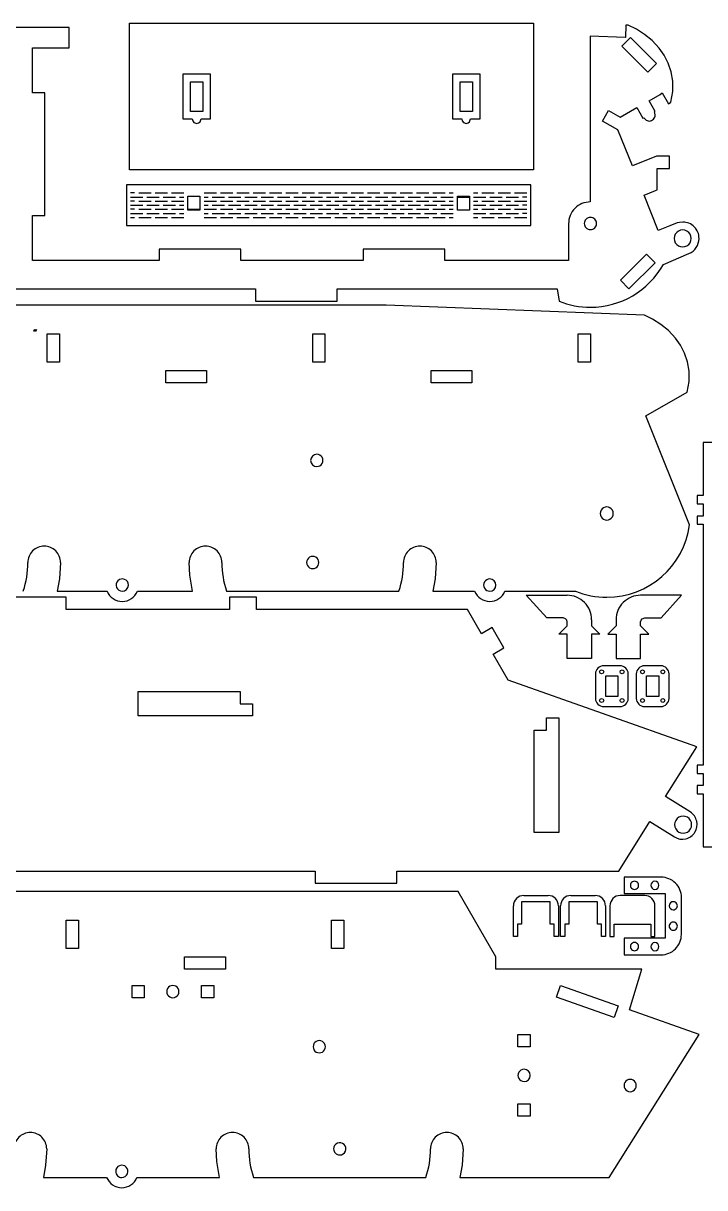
# Model space of a CAD drawing. Header units: millimetres. Extents: x -2305 to 1184, y -190 to 1638.
# Drawn here: x -1987.1 to -1736.9, y 741.9 to 1169.3 of the extents above; entities that cross this region are included whole.
import ezdxf

# ---------------------------------------------------------------- set-up
doc = ezdxf.new("R2010")
doc.units = ezdxf.units.MM

msp = doc.modelspace()

# ---------------------------------------------------------------- linework, layer by layer
at = {"color": 7, "linetype": 'Continuous'}
for p, q in [((-1970.25, 1167.77), (-2041.28, 1167.77)), ((-1970.31, 1160.22), (-1970.25, 1167.77)), ((-1948.08, 1115.45), (-1948.15, 1169.28)), ((-1948.15, 1169.28), (-1799.79, 1169.28)), ((-1799.79, 1169.28), (-1799.71, 1115.45)), ((-1765.86, 1168.61), (-1766.03, 1164.11)), ((-1765.02, 1168.57), (-1765.86, 1168.61)), ((-1766.06, 1164.11), (-1778.91, 1164.61)), ((-1778.91, 1164.61), (-1778.91, 1103.71)), ((-1767.31, 1160.85), (-1764.13, 1164.03)), ((-1766.03, 1164.11), (-1766.06, 1164.11)), ((-1764.13, 1164.03), (-1754.59, 1154.49)), ((-1983.72, 1143.73), (-1983.72, 1160.22)), ((-1983.72, 1160.22), (-1970.31, 1160.22)), ((-1757.77, 1151.31), (-1767.31, 1160.85)), ((-1754.59, 1154.49), (-1757.77, 1151.31)), ((-1918.31, 1150.57), (-1928.51, 1150.57)), ((-1928.51, 1150.57), (-1928.51, 1134.16)), ((-1918.31, 1134.16), (-1918.31, 1150.57)), ((-1819.35, 1150.57), (-1829.55, 1150.57)), ((-1829.55, 1150.57), (-1829.55, 1134.16)), ((-1819.35, 1134.16), (-1819.35, 1150.57)), ((-1925.66, 1147.77), (-1921.16, 1147.77)), ((-1925.66, 1136.96), (-1925.66, 1147.77)), ((-1921.16, 1147.77), (-1921.16, 1136.96)), ((-1826.7, 1147.77), (-1822.2, 1147.77)), ((-1826.7, 1136.96), (-1826.7, 1147.77)), ((-1822.2, 1147.77), (-1822.2, 1136.96)), ((-1979.23, 1143.73), (-1983.72, 1143.73)), ((-1979.23, 1098.74), (-1979.23, 1143.73)), ((-1757.34, 1140.87), (-1753.3, 1143.17)), ((-1753.3, 1143.17), (-1752.45, 1143.76)), ((-1752.45, 1143.76), (-1750.2, 1139.75)), ((-1921.16, 1136.96), (-1925.66, 1136.96)), ((-1822.2, 1136.96), (-1826.7, 1136.96)), ((-1774.43, 1133.3), (-1772.27, 1137.25)), ((-1772.27, 1137.25), (-1767.92, 1134.86)), ((-1767.92, 1134.86), (-1761.8, 1138.33)), ((-1761.8, 1138.33), (-1759.57, 1134.41)), ((-1755.11, 1136.95), (-1757.34, 1140.87)), ((-1755.37, 1136.8), (-1755.11, 1136.95)), ((-1750.2, 1139.75), (-1749.29, 1140.27)), ((-1928.51, 1134.16), (-1925.03, 1134.16)), ((-1921.79, 1134.16), (-1918.31, 1134.16)), ((-1829.55, 1134.16), (-1826.06, 1134.16)), ((-1822.83, 1134.16), (-1819.35, 1134.16)), ((-1768.77, 1130.2), (-1774.43, 1133.3)), ((-1759.57, 1134.41), (-1759.26, 1134.59)), ((-1763.46, 1116.96), (-1768.77, 1130.2)), ((-1754.65, 1120.49), (-1763.46, 1116.96)), ((-1754.32, 1120.49), (-1754.65, 1120.49)), ((-1749.82, 1120.49), (-1754.32, 1120.49)), ((-1749.82, 1115.99), (-1749.82, 1120.49)), ((-1799.71, 1115.45), (-1948.08, 1115.45)), ((-1754.34, 1108.18), (-1754.32, 1115.99)), ((-1754.32, 1115.99), (-1749.82, 1115.99)), ((-1949.16, 1110), (-1949.19, 1095.07)), ((-1800.77, 1110), (-1949.16, 1110)), ((-1946.2, 1107), (-1947.7, 1107)), ((-1944.7, 1107), (-1940.2, 1107)), ((-1938.7, 1107), (-1934.2, 1107)), ((-1932.7, 1107), (-1928.2, 1107)), ((-1920.71, 1107), (-1916.21, 1107)), ((-1914.71, 1107), (-1910.21, 1107)), ((-1908.71, 1107), (-1904.21, 1107)), ((-1902.71, 1107), (-1898.22, 1107)), ((-1896.72, 1107), (-1892.22, 1107)), ((-1890.72, 1107), (-1886.22, 1107)), ((-1884.72, 1107), (-1880.22, 1107)), ((-1878.72, 1107), (-1874.22, 1107)), ((-1872.72, 1107), (-1868.23, 1107)), ((-1866.73, 1107), (-1862.23, 1107)), ((-1860.73, 1107), (-1856.23, 1107)), ((-1854.73, 1107), (-1850.23, 1107)), ((-1848.73, 1107), (-1844.24, 1107)), ((-1842.74, 1107), (-1838.24, 1107)), ((-1836.74, 1107), (-1832.24, 1107)), ((-1830.74, 1107), (-1829.24, 1107)), ((-1821.75, 1107), (-1820.25, 1107)), ((-1818.75, 1107), (-1814.25, 1107)), ((-1812.75, 1107), (-1808.25, 1107)), ((-1806.75, 1107), (-1802.25, 1107)), ((-1800.78, 1095.06), (-1800.77, 1110)), ((-1759.15, 1106.23), (-1754.96, 1107.91)), ((-1754.96, 1107.91), (-1754.34, 1108.18)), ((-1947.7, 1105.51), (-1943.2, 1105.51)), ((-1946.2, 1104.01), (-1947.7, 1104.01)), ((-1944.7, 1104.01), (-1940.2, 1104.01)), ((-1941.7, 1105.51), (-1937.2, 1105.51)), ((-1938.7, 1104.01), (-1934.2, 1104.01)), ((-1935.7, 1105.51), (-1931.2, 1105.51)), ((-1932.7, 1104.01), (-1928.2, 1104.01)), ((-1929.7, 1105.51), (-1928.2, 1105.51)), ((-1926.7, 1100.72), (-1926.7, 1105.85)), ((-1926.7, 1105.85), (-1922.22, 1105.85)), ((-1922.22, 1105.85), (-1922.22, 1100.72)), ((-1920.71, 1105.51), (-1919.21, 1105.51)), ((-1920.71, 1104.01), (-1916.21, 1104.01)), ((-1917.71, 1105.51), (-1913.21, 1105.51)), ((-1914.71, 1104.01), (-1910.21, 1104.01)), ((-1911.71, 1105.51), (-1907.21, 1105.51)), ((-1908.71, 1104.01), (-1904.21, 1104.01)), ((-1905.71, 1105.51), (-1901.21, 1105.51)), ((-1902.71, 1104.01), (-1898.22, 1104.01)), ((-1899.71, 1105.51), (-1895.22, 1105.51)), ((-1896.72, 1104.01), (-1892.22, 1104.01)), ((-1893.72, 1105.51), (-1889.22, 1105.51)), ((-1890.72, 1104.01), (-1886.22, 1104.01)), ((-1887.72, 1105.51), (-1883.22, 1105.51)), ((-1884.72, 1104.01), (-1880.22, 1104.01)), ((-1881.72, 1105.51), (-1877.22, 1105.51)), ((-1878.72, 1104.01), (-1874.22, 1104.01)), ((-1875.72, 1105.51), (-1871.23, 1105.51)), ((-1872.72, 1104.01), (-1868.23, 1104.01)), ((-1869.73, 1105.51), (-1865.23, 1105.51)), ((-1866.73, 1104.01), (-1862.23, 1104.01)), ((-1863.73, 1105.51), (-1859.23, 1105.51)), ((-1860.73, 1104.01), (-1856.23, 1104.01)), ((-1857.73, 1105.51), (-1853.23, 1105.51)), ((-1854.73, 1104.01), (-1850.23, 1104.01)), ((-1851.73, 1105.51), (-1847.24, 1105.51)), ((-1848.73, 1104.01), (-1844.24, 1104.01)), ((-1845.74, 1105.51), (-1841.24, 1105.51)), ((-1842.74, 1104.01), (-1838.24, 1104.01)), ((-1839.74, 1105.51), (-1835.24, 1105.51)), ((-1836.74, 1104.01), (-1832.24, 1104.01)), ((-1833.74, 1105.51), (-1829.24, 1105.51)), ((-1830.74, 1104.01), (-1829.24, 1104.01)), ((-1827.74, 1105.51), (-1823.24, 1105.51)), ((-1827.72, 1100.72), (-1827.72, 1105.85)), ((-1827.72, 1105.85), (-1823.24, 1105.85)), ((-1823.24, 1105.85), (-1823.25, 1100.72)), ((-1821.75, 1105.51), (-1817.25, 1105.51)), ((-1821.75, 1104.01), (-1820.25, 1104.01)), ((-1818.75, 1104.01), (-1814.25, 1104.01)), ((-1815.75, 1105.51), (-1811.25, 1105.51)), ((-1812.75, 1104.01), (-1808.25, 1104.01)), ((-1809.75, 1105.51), (-1805.25, 1105.51)), ((-1806.75, 1104.01), (-1802.25, 1104.01)), ((-1802.25, 1105.51), (-1803.75, 1105.51)), ((-1753.92, 1093.21), (-1759.15, 1106.23)), ((-1983.72, 1082.25), (-1983.72, 1098.74)), ((-1983.72, 1098.74), (-1979.23, 1098.74)), ((-1947.7, 1102.51), (-1943.2, 1102.51)), ((-1946.2, 1101.01), (-1947.7, 1101.01)), ((-1947.7, 1099.51), (-1943.2, 1099.51)), ((-1944.7, 1101.01), (-1940.2, 1101.01)), ((-1941.7, 1102.51), (-1937.2, 1102.51)), ((-1941.7, 1099.51), (-1937.2, 1099.51)), ((-1938.7, 1101.01), (-1934.2, 1101.01)), ((-1935.7, 1102.51), (-1931.2, 1102.51)), ((-1935.7, 1099.51), (-1931.2, 1099.51)), ((-1932.7, 1101.01), (-1928.2, 1101.01)), ((-1929.7, 1102.51), (-1928.2, 1102.51)), ((-1929.7, 1099.51), (-1928.2, 1099.51)), ((-1926.7, 1101.01), (-1922.21, 1101.01)), ((-1922.22, 1100.72), (-1926.7, 1100.72)), ((-1920.71, 1102.51), (-1919.21, 1102.51)), ((-1920.71, 1101.01), (-1916.21, 1101.01)), ((-1920.71, 1099.51), (-1919.21, 1099.51)), ((-1917.71, 1102.51), (-1913.21, 1102.51)), ((-1917.71, 1099.51), (-1913.21, 1099.51)), ((-1914.71, 1101.01), (-1910.21, 1101.01)), ((-1911.71, 1102.51), (-1907.21, 1102.51)), ((-1911.71, 1099.51), (-1907.21, 1099.51)), ((-1908.71, 1101.01), (-1904.21, 1101.01)), ((-1905.71, 1102.51), (-1901.21, 1102.51)), ((-1905.71, 1099.51), (-1901.21, 1099.51)), ((-1902.71, 1101.01), (-1898.22, 1101.01)), ((-1899.71, 1102.51), (-1895.22, 1102.51)), ((-1899.71, 1099.51), (-1895.22, 1099.51)), ((-1896.72, 1101.01), (-1892.22, 1101.01)), ((-1893.72, 1102.51), (-1889.22, 1102.51)), ((-1893.72, 1099.51), (-1889.22, 1099.51)), ((-1890.72, 1101.01), (-1886.22, 1101.01)), ((-1887.72, 1102.51), (-1883.22, 1102.51)), ((-1887.72, 1099.51), (-1883.22, 1099.51)), ((-1884.72, 1101.01), (-1880.22, 1101.01)), ((-1881.72, 1102.51), (-1877.22, 1102.51)), ((-1881.72, 1099.51), (-1877.22, 1099.51)), ((-1878.72, 1101.01), (-1874.22, 1101.01)), ((-1875.72, 1102.51), (-1871.23, 1102.51)), ((-1875.72, 1099.51), (-1871.23, 1099.51)), ((-1872.72, 1101.01), (-1868.23, 1101.01)), ((-1869.73, 1102.51), (-1865.23, 1102.51)), ((-1869.73, 1099.51), (-1865.23, 1099.51)), ((-1866.73, 1101.01), (-1862.23, 1101.01)), ((-1863.73, 1102.51), (-1859.23, 1102.51)), ((-1863.73, 1099.51), (-1859.23, 1099.51)), ((-1860.73, 1101.01), (-1856.23, 1101.01)), ((-1857.73, 1102.51), (-1853.23, 1102.51)), ((-1857.73, 1099.51), (-1853.23, 1099.51)), ((-1854.73, 1101.01), (-1850.23, 1101.01)), ((-1851.73, 1102.51), (-1847.24, 1102.51)), ((-1851.73, 1099.51), (-1847.24, 1099.51)), ((-1848.73, 1101.01), (-1844.24, 1101.01)), ((-1845.74, 1102.51), (-1841.24, 1102.51)), ((-1845.74, 1099.51), (-1841.24, 1099.51)), ((-1842.74, 1101.01), (-1838.24, 1101.01)), ((-1839.74, 1102.51), (-1835.24, 1102.51)), ((-1839.74, 1099.51), (-1835.24, 1099.51)), ((-1836.74, 1101.01), (-1832.24, 1101.01)), ((-1833.74, 1102.51), (-1829.24, 1102.51)), ((-1833.74, 1099.51), (-1829.24, 1099.51)), ((-1830.74, 1101.01), (-1829.24, 1101.01)), ((-1823.25, 1100.72), (-1827.72, 1100.72)), ((-1821.75, 1102.51), (-1817.25, 1102.51)), ((-1821.75, 1101.01), (-1820.25, 1101.01)), ((-1821.75, 1099.51), (-1817.25, 1099.51)), ((-1818.75, 1101.01), (-1814.25, 1101.01)), ((-1815.75, 1102.51), (-1811.25, 1102.51)), ((-1815.75, 1099.51), (-1811.25, 1099.51)), ((-1812.75, 1101.01), (-1808.25, 1101.01)), ((-1809.75, 1102.51), (-1805.25, 1102.51)), ((-1809.75, 1099.51), (-1805.25, 1099.51)), ((-1806.75, 1101.01), (-1802.25, 1101.01)), ((-1802.25, 1102.51), (-1803.75, 1102.51)), ((-1802.25, 1099.51), (-1803.75, 1099.51)), ((-1949.19, 1095.07), (-1800.78, 1095.06)), ((-1947.7, 1098.01), (-1946.2, 1098.01)), ((-1944.7, 1098.01), (-1940.2, 1098.01)), ((-1938.7, 1098.01), (-1934.2, 1098.01)), ((-1932.7, 1098.01), (-1928.2, 1098.01)), ((-1920.71, 1098.01), (-1916.21, 1098.01)), ((-1914.71, 1098.01), (-1910.21, 1098.01)), ((-1908.71, 1098.01), (-1904.21, 1098.01)), ((-1902.71, 1098.01), (-1898.22, 1098.01)), ((-1896.72, 1098.01), (-1892.22, 1098.01)), ((-1890.72, 1098.01), (-1886.22, 1098.01)), ((-1884.72, 1098.01), (-1880.22, 1098.01)), ((-1878.72, 1098.01), (-1874.22, 1098.01)), ((-1872.72, 1098.01), (-1868.23, 1098.01)), ((-1866.73, 1098.01), (-1862.23, 1098.01)), ((-1860.73, 1098.01), (-1856.23, 1098.01)), ((-1854.73, 1098.01), (-1850.23, 1098.01)), ((-1848.73, 1098.01), (-1844.24, 1098.01)), ((-1842.74, 1098.01), (-1838.24, 1098.01)), ((-1836.74, 1098.01), (-1832.24, 1098.01)), ((-1830.74, 1098.01), (-1829.24, 1098.01)), ((-1821.75, 1098.01), (-1820.25, 1098.01)), ((-1818.75, 1098.01), (-1814.25, 1098.01)), ((-1812.75, 1098.01), (-1808.25, 1098.01)), ((-1806.75, 1098.01), (-1802.25, 1098.01)), ((-1786.89, 1095.73), (-1786.89, 1082.24)), ((-1781.12, 1095.8), (-1781.12, 1095.8)), ((-1749.75, 1094.94), (-1753.92, 1093.21)), ((-1746.96, 1095.99), (-1749.75, 1094.94)), ((-1907.25, 1086.43), (-1937.24, 1086.43)), ((-1937.24, 1086.43), (-1937.24, 1082.25)), ((-1907.25, 1082.25), (-1907.25, 1086.43)), ((-1832.28, 1086.43), (-1862.27, 1086.43)), ((-1862.27, 1086.43), (-1862.27, 1082.25)), ((-1832.28, 1082.25), (-1832.28, 1086.43)), ((-1937.24, 1082.25), (-1983.72, 1082.25)), ((-1862.27, 1082.25), (-1907.25, 1082.25)), ((-1786.89, 1082.24), (-1832.28, 1082.25)), ((-1767.87, 1074.96), (-1758.32, 1084.51)), ((-1755.14, 1081.33), (-1764.69, 1071.78)), ((-1758.32, 1084.51), (-1755.14, 1081.33)), ((-1752.07, 1080.76), (-1742.72, 1084.77)), ((-1764.69, 1071.78), (-1767.87, 1074.96)), ((-2009.78, 1071.81), (-1901.82, 1071.81)), ((-1901.82, 1071.81), (-1901.82, 1067.31)), ((-1871.83, 1067.31), (-1871.83, 1071.81)), ((-1871.83, 1071.81), (-1791.05, 1071.81)), ((-1791.05, 1071.81), (-1790.38, 1067.31)), ((-1853.84, 1065.84), (-2215.19, 1065.84)), ((-1901.82, 1067.31), (-1871.83, 1067.31)), ((-1759.03, 1062.14), (-1853.84, 1065.84)), ((-1978.29, 1044.85), (-1978.29, 1055.35)), ((-1978.29, 1055.35), (-1973.79, 1055.35)), ((-1973.79, 1055.35), (-1973.79, 1044.85)), ((-1880.83, 1044.85), (-1880.83, 1055.35)), ((-1880.83, 1055.35), (-1876.33, 1055.35)), ((-1876.33, 1055.35), (-1876.33, 1044.85)), ((-1783.37, 1044.85), (-1783.37, 1055.35)), ((-1783.37, 1055.35), (-1778.87, 1055.35)), ((-1778.87, 1055.35), (-1778.87, 1044.85)), ((-1973.79, 1044.85), (-1978.29, 1044.85)), ((-1876.33, 1044.85), (-1880.83, 1044.85)), ((-1778.87, 1044.85), (-1783.37, 1044.85)), ((-1934.8, 1037.35), (-1934.8, 1041.85)), ((-1934.8, 1041.85), (-1919.81, 1041.85)), ((-1919.81, 1041.85), (-1919.81, 1037.35)), ((-1837.34, 1037.35), (-1837.34, 1041.85)), ((-1837.34, 1041.85), (-1822.35, 1041.85)), ((-1822.35, 1041.85), (-1822.35, 1037.35)), ((-1919.81, 1037.35), (-1934.8, 1037.35)), ((-1822.35, 1037.35), (-1837.34, 1037.35)), ((-1758.5, 1025.2), (-1743.3, 1033.84)), ((-1742.43, 985.19), (-1758.5, 1025.2)), ((-1733.69, 1015.45), (-1737.43, 1015.45)), ((-1737.43, 1015.45), (-1737.43, 995.95)), ((-1737.43, 995.95), (-1739.68, 995.95)), ((-1739.68, 995.95), (-1739.68, 992.95)), ((-1739.68, 992.95), (-1737.43, 992.95)), ((-1737.43, 992.95), (-1737.43, 988.45)), ((-1737.43, 988.45), (-1739.68, 988.45)), ((-1739.68, 988.45), (-1739.68, 985.46)), ((-1739.68, 985.46), (-1737.43, 985.46)), ((-1737.43, 985.46), (-1737.43, 896.99)), ((-1971.36, 958.62), (-2001.35, 958.62)), ((-1974.65, 960.88), (-1956.32, 960.88)), ((-1971.36, 954.12), (-1971.36, 958.62)), ((-1945.19, 960.88), (-1924.95, 960.88)), ((-1912.49, 960.88), (-1849.15, 960.88)), ((-1901.46, 958.62), (-1911.39, 958.62)), ((-1911.39, 958.62), (-1911.39, 954.12)), ((-1901.46, 954.12), (-1901.46, 958.62)), ((-1836.7, 960.88), (-1821.38, 960.88)), ((-1810.25, 960.88), (-1784.37, 960.88)), ((-1802.41, 959.37), (-1787.42, 959.37)), ((-1794.91, 951.12), (-1802.41, 959.37)), ((-1745.43, 959.37), (-1760.42, 959.37)), ((-1752.93, 951.12), (-1745.43, 959.37)), ((-1911.39, 954.12), (-1971.36, 954.12)), ((-1824.03, 954.12), (-1901.46, 954.12)), ((-1818.89, 945.23), (-1824.03, 954.12)), ((-1788.91, 951.12), (-1794.91, 951.12)), ((-1787.41, 948.12), (-1787.41, 949.62)), ((-1778.42, 950.37), (-1778.42, 948.12)), ((-1769.42, 950.37), (-1769.42, 948.12)), ((-1760.43, 948.12), (-1760.43, 949.62)), ((-1758.93, 951.12), (-1752.93, 951.12)), ((-1814.99, 947.48), (-1818.89, 945.23)), ((-1810.7, 940.05), (-1814.99, 947.48)), ((-1790.41, 945.12), (-1787.41, 948.12)), ((-1787.41, 945.12), (-1790.41, 945.12)), ((-1787.41, 936.12), (-1787.41, 945.12)), ((-1778.42, 948.12), (-1775.42, 945.12)), ((-1775.42, 945.12), (-1778.42, 945.12)), ((-1778.42, 945.12), (-1778.42, 936.12)), ((-1769.42, 948.12), (-1772.42, 945.12)), ((-1772.42, 945.12), (-1769.42, 945.12)), ((-1769.42, 945.12), (-1769.42, 936.12)), ((-1757.43, 945.12), (-1760.43, 948.12)), ((-1760.43, 936.12), (-1760.43, 945.12)), ((-1760.43, 945.12), (-1757.43, 945.12)), ((-1814.59, 937.8), (-1810.7, 940.05)), ((-1809.06, 928.24), (-1814.59, 937.8)), ((-1778.42, 936.12), (-1787.41, 936.12)), ((-1769.42, 936.12), (-1760.43, 936.12)), ((-1768, 933.5), (-1773.99, 933.5)), ((-1753, 933.5), (-1759, 933.5)), ((-1739.77, 903.77), (-1809.06, 928.24)), ((-1776.99, 930.5), (-1776.99, 921.5)), ((-1773.24, 922.25), (-1773.24, 929.75)), ((-1773.24, 929.75), (-1768.74, 929.75)), ((-1768.74, 929.75), (-1768.74, 922.25)), ((-1765, 921.5), (-1765, 930.5)), ((-1762, 930.5), (-1762, 921.5)), ((-1758.25, 929.75), (-1753.75, 929.75)), ((-1758.25, 922.25), (-1758.25, 929.75)), ((-1753.75, 929.75), (-1753.75, 922.25)), ((-1750, 921.5), (-1750, 930.5)), ((-1944.94, 915.08), (-1944.94, 924.08)), ((-1944.94, 924.08), (-1907.46, 924.08)), ((-1907.46, 924.08), (-1907.46, 919.58)), ((-1907.46, 919.58), (-1902.96, 919.58)), ((-1902.96, 919.58), (-1902.96, 915.08)), ((-1768.74, 922.25), (-1773.24, 922.25)), ((-1753.75, 922.25), (-1758.25, 922.25)), ((-1902.96, 915.08), (-1944.94, 915.08)), ((-1773.99, 918.5), (-1767.99, 918.5)), ((-1759, 918.5), (-1753, 918.5)), ((-1795, 909.84), (-1795, 914.33)), ((-1795, 914.33), (-1790.5, 914.33)), ((-1790.5, 914.33), (-1790.5, 872.35)), ((-1799.5, 872.35), (-1799.5, 909.84)), ((-1799.5, 909.84), (-1795, 909.84)), ((-1751.24, 885.52), (-1739.77, 903.77)), ((-1737.43, 896.99), (-1739.68, 896.99)), ((-1739.68, 896.99), (-1739.68, 893.99)), ((-1739.68, 893.99), (-1737.43, 893.99)), ((-1737.43, 893.99), (-1737.43, 889.49)), ((-1737.43, 889.49), (-1739.68, 889.49)), ((-1739.68, 889.49), (-1739.68, 886.5)), ((-1742.24, 879.84), (-1751.24, 885.52)), ((-1739.68, 886.5), (-1737.43, 886.5)), ((-1737.43, 886.5), (-1737.43, 867)), ((-1768.44, 858.16), (-1756.99, 876.38)), ((-1756.99, 876.38), (-1747.95, 870.65)), ((-1790.5, 872.35), (-1799.5, 872.35)), ((-1790.5, 872.35), (-1790.5, 872.35)), ((-1737.43, 867), (-1733.69, 867)), ((-2002.86, 858.16), (-1879.91, 858.16)), ((-1879.91, 858.16), (-1879.91, 853.68)), ((-1849.92, 853.68), (-1849.92, 858.16)), ((-1849.92, 858.16), (-1768.44, 858.16)), ((-1752.93, 855.91), (-1766.42, 855.91)), ((-1766.42, 855.91), (-1766.42, 849.91)), ((-1827.43, 850.66), (-2188.79, 850.66)), ((-1879.91, 853.68), (-1849.92, 853.68)), ((-1813.53, 826.65), (-1827.43, 850.66)), ((-1793.61, 846.91), (-1804.1, 846.91)), ((-1804.1, 846.91), (-1804.1, 838.66)), ((-1803.35, 849.16), (-1794.36, 849.16)), ((-1793.61, 838.66), (-1793.61, 846.91)), ((-1776.31, 846.91), (-1786.81, 846.91)), ((-1786.81, 846.91), (-1786.81, 838.66)), ((-1786.06, 849.16), (-1777.06, 849.16)), ((-1776.31, 838.66), (-1776.31, 846.91)), ((-1758.93, 849.16), (-1767.92, 849.16)), ((-1766.42, 849.91), (-1751.43, 849.91)), ((-1751.43, 849.91), (-1751.43, 833.48)), ((-1745.43, 834.91), (-1745.43, 848.41)), ((-1807.1, 834.16), (-1807.1, 845.41)), ((-1790.61, 845.41), (-1790.61, 834.16)), ((-1789.81, 834.16), (-1789.81, 845.41)), ((-1773.32, 845.41), (-1773.32, 834.16)), ((-1771.68, 845.41), (-1771.68, 834.16)), ((-1755.18, 834.16), (-1755.18, 845.41)), ((-1971.38, 840.16), (-1966.88, 840.16)), ((-1971.38, 829.67), (-1971.38, 840.16)), ((-1966.88, 840.16), (-1966.88, 829.67)), ((-1873.92, 840.16), (-1869.42, 840.16)), ((-1873.92, 829.67), (-1873.92, 840.16)), ((-1869.42, 840.16), (-1869.42, 829.67)), ((-1804.1, 838.66), (-1805.6, 838.66)), ((-1805.6, 838.66), (-1805.6, 834.16)), ((-1792.11, 838.66), (-1793.61, 838.66)), ((-1792.11, 834.16), (-1792.11, 838.66)), ((-1786.81, 838.66), (-1788.31, 838.66)), ((-1788.31, 838.66), (-1788.31, 834.16)), ((-1774.81, 838.66), (-1776.31, 838.66)), ((-1774.81, 834.16), (-1774.81, 838.66)), ((-1770.18, 834.16), (-1770.18, 838.66)), ((-1770.18, 838.66), (-1756.68, 838.66)), ((-1756.68, 838.66), (-1756.68, 834.16)), ((-1805.6, 834.16), (-1807.1, 834.16)), ((-1790.61, 834.16), (-1792.11, 834.16)), ((-1788.31, 834.16), (-1789.81, 834.16)), ((-1773.32, 834.16), (-1774.81, 834.16)), ((-1771.68, 834.16), (-1770.18, 834.16)), ((-1751.43, 833.48), (-1766.43, 833.48)), ((-1766.43, 833.48), (-1766.43, 827.41)), ((-1756.68, 834.16), (-1755.18, 834.16)), ((-1966.88, 829.67), (-1971.38, 829.67)), ((-1869.42, 829.67), (-1873.92, 829.67)), ((-1927.89, 826.67), (-1912.9, 826.67)), ((-1927.89, 822.17), (-1927.89, 826.67)), ((-1912.9, 826.67), (-1912.9, 822.17)), ((-1813.53, 822.18), (-1813.53, 826.65)), ((-1766.43, 827.41), (-1752.93, 827.41)), ((-1912.9, 822.17), (-1927.89, 822.17)), ((-1759.96, 822.17), (-1813.53, 822.18)), ((-1764.46, 807.18), (-1759.96, 822.17)), ((-1947.17, 816.15), (-1942.67, 816.15)), ((-1947.17, 811.65), (-1947.17, 816.15)), ((-1942.67, 816.15), (-1942.67, 811.65)), ((-1921.68, 816.15), (-1917.18, 816.15)), ((-1921.68, 811.65), (-1921.68, 816.15)), ((-1917.18, 816.15), (-1917.18, 811.65)), ((-1791.36, 811.92), (-1789.86, 816.16)), ((-1789.86, 816.16), (-1768.66, 808.67)), ((-1942.67, 811.65), (-1947.17, 811.65)), ((-1917.18, 811.65), (-1921.68, 811.65)), ((-1770.15, 804.43), (-1791.36, 811.92)), ((-1768.66, 808.67), (-1770.15, 804.43)), ((-1738.97, 798.18), (-1764.46, 807.18)), ((-1805.48, 798.16), (-1800.98, 798.16)), ((-1805.48, 793.66), (-1805.48, 798.16)), ((-1800.98, 798.16), (-1800.98, 793.66)), ((-1771.96, 745.7), (-1738.97, 798.18)), ((-1800.98, 793.66), (-1805.48, 793.66)), ((-1805.48, 772.67), (-1800.98, 772.67)), ((-1805.48, 768.17), (-1805.48, 772.67)), ((-1800.98, 772.67), (-1800.98, 768.17)), ((-1800.98, 768.17), (-1805.48, 768.17)), ((-1979.73, 745.7), (-1956.49, 745.7)), ((-1945.35, 745.7), (-1915.05, 745.7)), ((-1902.6, 745.7), (-1839.26, 745.7)), ((-1826.8, 745.7), (-1771.96, 745.7))]:
    msp.add_line(p, q, dxfattribs=at)
at = {"color": 7, "linetype": 'Continuous', "flags": 128}
for points in [[(-1749.29, 1140.27), (-1748.63, 1144.27), (-1748.63, 1148), (-1749.2, 1151.46), (-1750.27, 1154.65), (-1751.77, 1157.56), (-1753.63, 1160.19), (-1756.18, 1162.91), (-1759, 1165.22), (-1761.99, 1167.11), (-1765.02, 1168.57)], [(-1755.05, 1135.66), (-1755.15, 1136.33), (-1755.37, 1136.8)], [(-1925.03, 1134.16), (-1924.87, 1133.46), (-1924.44, 1132.92), (-1923.41, 1132.54)], [(-1923.41, 1132.54), (-1922.71, 1132.7), (-1922.16, 1133.13), (-1921.79, 1134.16)], [(-1826.06, 1134.16), (-1825.91, 1133.46), (-1825.48, 1132.92), (-1824.44, 1132.54)], [(-1824.44, 1132.54), (-1823.75, 1132.7), (-1823.2, 1133.13), (-1822.83, 1134.16)], [(-1759.26, 1134.59), (-1758.33, 1133.67), (-1757.3, 1133.41)], [(-1776.62, 1095.8), (-1776.62, 1095.8), (-1776.62, 1095.8), (-1776.62, 1095.8)], [(-1744.97, 1096.33), (-1746.11, 1096.22), (-1746.96, 1095.99)], [(-1743.3, 1033.84), (-1742.64, 1037.84), (-1742.64, 1041.58), (-1743.21, 1045.04), (-1744.28, 1048.23), (-1745.78, 1051.14), (-1747.64, 1053.76), (-1750.19, 1056.49), (-1753.01, 1058.79), (-1756, 1060.68), (-1759.03, 1062.14)], [(-1982.73, 1056.96), (-1983.06, 1056.27), (-1983.06, 1056.27), (-1983.23, 1056.27), (-1983.23, 1056.27), (-1983.03, 1056.96), (-1983.03, 1056.96), (-1982.73, 1056.96)], [(-1982.22, 1056.96), (-1982.56, 1056.27), (-1982.56, 1056.27), (-1982.73, 1056.27), (-1982.73, 1056.27), (-1982.53, 1056.96), (-1982.53, 1056.96), (-1982.22, 1056.96)], [(-1973.42, 971.38), (-1973.81, 965.45), (-1974.65, 960.88)], [(-1924.95, 960.88), (-1925.93, 966.71), (-1926.18, 971.38)], [(-1835.47, 971.38), (-1835.86, 965.45), (-1836.7, 960.88)], [(-1787.41, 949.62), (-1787.56, 950.27), (-1787.96, 950.77), (-1788.91, 951.12)], [(-1760.43, 949.62), (-1760.28, 950.27), (-1759.88, 950.77), (-1758.93, 951.12)], [(-1774.74, 930.5), (-1775.27, 930.72), (-1775.49, 931.25), (-1775.27, 931.78), (-1774.74, 932)], [(-1774.74, 932), (-1774.21, 931.78), (-1773.99, 931.25), (-1774.21, 930.72), (-1774.74, 930.5)], [(-1767.24, 930.5), (-1767.77, 930.72), (-1767.99, 931.25), (-1767.77, 931.78), (-1767.24, 932)], [(-1767.24, 932), (-1766.71, 931.78), (-1766.5, 931.25), (-1766.71, 930.72), (-1767.24, 930.5)], [(-1759.75, 930.5), (-1760.28, 930.72), (-1760.5, 931.25), (-1760.28, 931.78), (-1759.75, 932)], [(-1759.75, 932), (-1759.22, 931.78), (-1759, 931.25), (-1759.22, 930.72), (-1759.75, 930.5)], [(-1752.25, 930.5), (-1752.78, 930.72), (-1753, 931.25), (-1752.78, 931.78), (-1752.25, 932)], [(-1752.25, 932), (-1751.72, 931.78), (-1751.5, 931.25), (-1751.72, 930.72), (-1752.25, 930.5)], [(-1774.74, 920), (-1775.27, 920.22), (-1775.49, 920.75), (-1775.27, 921.28), (-1774.74, 921.5)], [(-1774.74, 921.5), (-1774.21, 921.28), (-1773.99, 920.75), (-1774.21, 920.22), (-1774.74, 920)], [(-1767.24, 920), (-1767.77, 920.22), (-1767.99, 920.75), (-1767.77, 921.28), (-1767.24, 921.5)], [(-1767.24, 921.5), (-1766.71, 921.28), (-1766.5, 920.75), (-1766.71, 920.22), (-1767.24, 920)], [(-1759.75, 920), (-1760.28, 920.22), (-1760.5, 920.75), (-1760.28, 921.28), (-1759.75, 921.5)], [(-1759.75, 921.5), (-1759.22, 921.28), (-1759, 920.75), (-1759.22, 920.22), (-1759.75, 920)], [(-1752.25, 920), (-1752.78, 920.22), (-1753, 920.75), (-1752.78, 921.28), (-1752.25, 921.5)], [(-1752.25, 921.5), (-1751.72, 921.28), (-1751.5, 920.75), (-1751.72, 920.22), (-1752.25, 920)], [(-1978.5, 756.2), (-1978.89, 750.27), (-1979.73, 745.7)], [(-1915.05, 745.7), (-1916.04, 751.53), (-1916.28, 756.2)], [(-1825.57, 756.2), (-1825.96, 750.27), (-1826.8, 745.7)]]:
    msp.add_lwpolyline(points, dxfattribs=at)
at = {"color": 7, "linetype": 'Continuous'}
for centre, radius, start, end in [((-1757.29, 1135.66), 2.25, 269.949, 0.051), ((-1778.91, 1095.73), 7.97, 89.9589, 180.0411), ((-1778.87, 1095.8), 2.25, 89.9347, 180.0656), ((-1778.87, 1095.8), 2.25, 179.9556, 270.0447), ((-1778.87, 1095.8), 2.25, 359.9692, 90.0304), ((-1778.87, 1095.8), 2.25, 269.9687, 0.0573), ((-1776.61, 1095.8), 0.00895, 179.9354, 183.2425), ((-1744.96, 1090.34), 5.99, 359.9519, 90.0332), ((-1744.97, 1090.33), 3.13, 89.9882, 270.0117), ((-1744.97, 1090.33), 3.13, 269.9855, 90.0146), ((-1744.97, 1090.33), 6, 292.0611, 359.9956), ((-1778.86, 1095.78), 30.71, 269.9877, 330.7163), ((-1778.88, 1095.7), 30.62, 247.9613, 270.0366), ((-1879.33, 1008.86), 2.25, 90.001, 269.9997), ((-1879.33, 1008.86), 2.25, 269.9988, 90.0005), ((-1772.87, 989.37), 2.4, 89.9651, 270.035), ((-1772.87, 989.37), 2.4, 269.9795, 90.0203), ((-1772.85, 989.35), 30.71, 269.9798, 352.2166), ((-1979.42, 971.38), 5.99, 89.9519, 180.0533), ((-1979.41, 971.38), 5.99, 359.9475, 90.0467), ((-1920.18, 971.38), 5.99, 89.9586, 180.047), ((-1920.17, 971.38), 5.99, 359.96, 90.0547), ((-1841.47, 971.38), 5.99, 89.9542, 180.0511), ((-1841.46, 971.38), 5.99, 359.9549, 90.0496), ((-2018.79, 971.36), 33.38, 341.7061, 0.0317), ((-1880.81, 971.35), 33.37, 179.9608, 198.2905), ((-1880.83, 971.38), 2.25, 89.9734, 270.0271), ((-1880.83, 971.38), 2.25, 269.9981, 90.0014), ((-1880.86, 971.36), 33.39, 341.7125, 0.0305), ((-1950.76, 963.11), 2.25, 359.989, 270.0126), ((-1950.76, 963.11), 2.25, 270.0068, 359.9908), ((-1815.82, 963.11), 2.25, 89.9878, 270.0126), ((-1815.82, 963.11), 2.25, 270.0202, 89.9795), ((-1950.76, 963.11), 6, 201.8254, 269.9946), ((-1950.76, 963.11), 6, 270.0091, 338.1653), ((-1815.81, 963.11), 5.99, 201.8142, 270.0064), ((-1815.81, 963.11), 6, 270.0119, 338.1625), ((-1787.41, 950.38), 8.99, 359.9541, 90.0491), ((-1772.88, 989.28), 30.63, 247.9669, 270.0349), ((-1760.43, 950.38), 8.99, 89.9518, 180.0482), ((-1773.99, 930.5), 3, 89.9407, 180.0591), ((-1767.99, 930.5), 3, 359.9648, 90.0748), ((-1759, 930.5), 3, 89.9178, 180.0526), ((-1753, 930.5), 3, 359.9412, 90.0587), ((-1773.99, 921.5), 3, 179.946, 270.0341), ((-1767.99, 921.5), 3, 269.9578, 0.0423), ((-1759, 921.5), 3, 179.9605, 270.0494), ((-1753, 921.5), 3, 269.9729, 0.0468), ((-1744.83, 875.18), 3.14, 89.9929, 270.007), ((-1744.83, 875.18), 3.14, 269.9945, 90.0055), ((-1745.09, 875.24), 5.41, 328.1065, 58.1379), ((-1745.09, 875.24), 5.41, 238.0797, 328.1113), ((-1752.92, 848.41), 7.49, 359.9555, 90.0563), ((-1762.67, 852.91), 1.5, 89.9973, 270.0027), ((-1762.67, 852.91), 1.5, 269.9973, 90.0026), ((-1755.18, 852.91), 1.5, 90.0028, 269.9972), ((-1755.18, 852.91), 1.5, 270.0028, 89.9972), ((-1803.36, 845.41), 3.75, 89.9633, 180.0213), ((-1794.36, 845.41), 3.75, 359.9821, 90.0336), ((-1786.06, 845.41), 3.75, 89.9621, 180.0144), ((-1777.06, 845.42), 3.75, 359.9663, 90.0336), ((-1767.93, 845.41), 3.75, 89.9521, 179.9926), ((-1758.93, 845.41), 3.75, 359.9703, 90.0297), ((-1748.43, 845.41), 1.5, 90.0023, 269.9977), ((-1748.43, 845.41), 1.5, 269.9973, 90.0027), ((-1748.43, 837.91), 1.5, 89.9973, 270.0025), ((-1748.43, 837.91), 1.5, 269.9973, 90.0028), ((-1752.93, 834.91), 7.49, 269.9659, 0.0341), ((-1762.67, 830.42), 1.5, 89.9998, 270.0002), ((-1762.67, 830.42), 1.5, 269.9998, 90.0002), ((-1755.18, 830.42), 1.5, 90.0003, 269.9997), ((-1755.18, 830.42), 1.5, 270.0003, 89.9997), ((-1932.18, 813.9), 2.25, 89.9993, 270.0018), ((-1932.18, 813.9), 2.25, 269.9993, 89.9996), ((-1878.41, 793.68), 2.25, 359.9836, 180.0164), ((-1878.41, 793.68), 2.25, 179.9866, 0.0134), ((-1803.23, 783.17), 2.25, 89.9993, 270.0008), ((-1803.23, 783.17), 2.25, 270.0026, 89.9972), ((-1764.25, 779.42), 2.25, 359.9911, 180.0089), ((-1764.25, 779.42), 2.25, 179.9736, 0.0264), ((-1984.5, 756.2), 5.99, 89.9592, 180.0418), ((-1984.5, 756.2), 5.99, 359.9618, 90.0427), ((-1910.29, 756.2), 5.99, 89.9567, 180.0385), ((-1910.28, 756.2), 5.99, 359.9571, 90.0474), ((-1831.58, 756.2), 5.99, 89.9575, 180.043), ((-1831.57, 756.2), 5.99, 359.9635, 90.0557), ((-1870.92, 756.2), 2.25, 269.9872, 180.0118), ((-1870.92, 756.18), 33.36, 179.9667, 198.3008), ((-1870.92, 756.2), 2.25, 179.9644, 270.0358), ((-1870.93, 756.17), 33.36, 341.7042, 0.0389), ((-1950.92, 747.93), 2.25, 269.9888, 180.0104), ((-1950.92, 747.93), 2.25, 179.992, 270.0095), ((-1950.92, 747.93), 5.99, 201.8059, 270.0195), ((-1950.92, 747.93), 6, 270.0054, 338.1743)]:
    msp.add_arc(centre, radius, start, end, dxfattribs=at)

doc.saveas('drawing.dxf')
